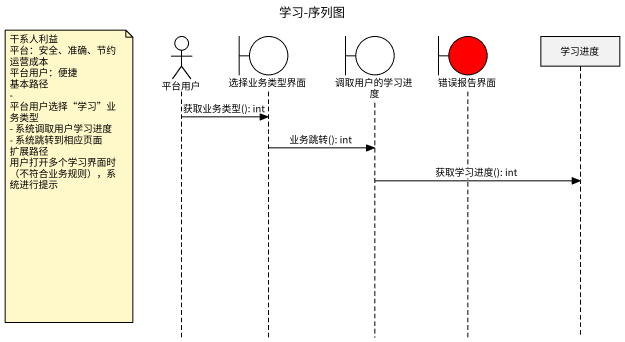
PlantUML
@startuml
title 学习-序列图
hide footbox
actor 平台用户
boundary 选择业务类型界面
boundary 调取用户的学习进度
boundary 错误报告界面 #FF0000
participant 学习进度

平台用户 -> 选择业务类型界面 : 获取业务类型(): int
选择业务类型界面 -> 调取用户的学习进度 : 业务跳转(): int
note left of 平台用户
  干系人利益
  平台：安全、准确、节约运营成本
  平台用户：便捷
  基本路径
  - 平台用户选择“学习”业务类型
  - 系统调取用户学习进度
  - 系统跳转到相应页面
  扩展路径
  用户打开多个学习界面时（不符合业务规则），系统进行提示
end note
调取用户的学习进度 -> 学习进度 : 获取学习进度(): int
@enduml
